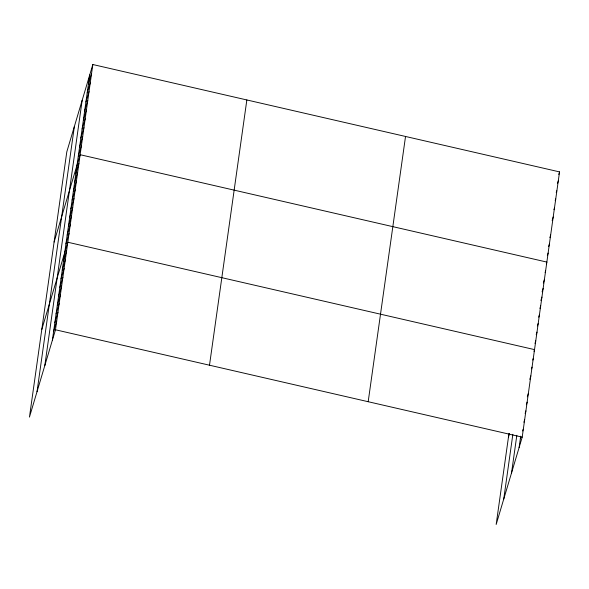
<?xml version="1.0" encoding="UTF-8"?>
<svg xmlns="http://www.w3.org/2000/svg" width="589" height="589" viewBox="0 0 589 589"><rect width="100%" height="100%" fill="white"/><g stroke="black" fill="none" stroke-linecap="round" stroke-linejoin="round"><path stroke-width="0.88" d="M37.019 391.714L74.369 126.458M44.816 365.555L82.165 100.299M52.384 340.162L89.734 74.913M92.834 64.525L66.8 151.852L29.45 417.1L55.484 329.774L92.834 64.525L559.55 171.9L522.2 437.148L496.166 524.475L508.984 433.445M209.5 365.209L246.85 99.953M368.184 401.72L405.534 136.464M503.735 499.089L512.857 434.314M511.539 472.93L516.833 435.293M519.108 447.544L520.705 436.162M88.46 83.932L91.56 73.544M87.194 92.952L90.294 82.563M85.92 101.971L89.02 91.575M84.654 110.99L87.754 100.594M83.388 120.009L86.48 109.613M82.114 129.02L85.214 118.632M80.848 138.04L83.94 127.651M79.574 147.059L82.674 136.67M78.308 156.078L81.4 145.689M54.1 242.035L80.133 154.708L546.85 262.083L546.334 263.813M75.804 173.851L78.897 163.462M74.567 182.605L77.667 172.216M73.338 191.359L76.437 180.97M72.108 200.113L75.201 189.724M70.871 208.867L73.971 198.478M69.642 217.621L72.734 207.225M68.405 226.375L71.505 215.979M67.175 235.121L70.275 224.733M65.946 243.875L69.038 233.487M41.775 329.568L67.809 242.241L534.525 349.616L534.009 351.346M63.479 261.383L66.579 250.995M62.243 270.137L65.342 259.749M61.013 278.892L64.113 268.503M59.783 287.646L62.876 277.257M58.547 296.4L61.646 286.011M57.317 305.154L60.417 294.758M56.08 313.908L59.18 303.512M54.851 322.654L57.95 312.266M53.621 331.408L56.713 321.02M558.777 174.499L559.55 171.9M557.503 183.518L558.284 180.919M556.237 192.537L556.752 190.799M555.221 200.687L555.744 198.957M553.954 209.706L554.47 207.976M552.165 220.455L553.204 216.995M549.89 237.625L550.663 235.026M548.617 246.644L549.39 244.045M547.35 255.663L548.123 253.064M545.105 272.567L545.62 270.837M543.352 283.051L544.383 279.591M542.123 291.805L543.154 288.345M540.886 300.559L541.924 297.099M539.914 308.452L540.687 305.853M538.685 317.199L539.458 314.607M537.448 325.953L538.228 323.361M536.218 334.707L536.991 332.108M534.989 343.461L535.762 340.862M508.491 436.942L509.5 433.563M532.78 360.1L533.295 358.37M531.543 368.854L532.066 367.124M529.798 379.338L530.829 375.878M527.332 396.846L528.362 393.386M526.36 404.739L527.133 402.14M525.123 413.485L525.903 410.894M523.893 422.239L524.666 419.648M520.337 438.79L520.853 437.053M522.664 430.993L523.179 429.263M55.484 329.774L522.2 437.148"/></g></svg>
